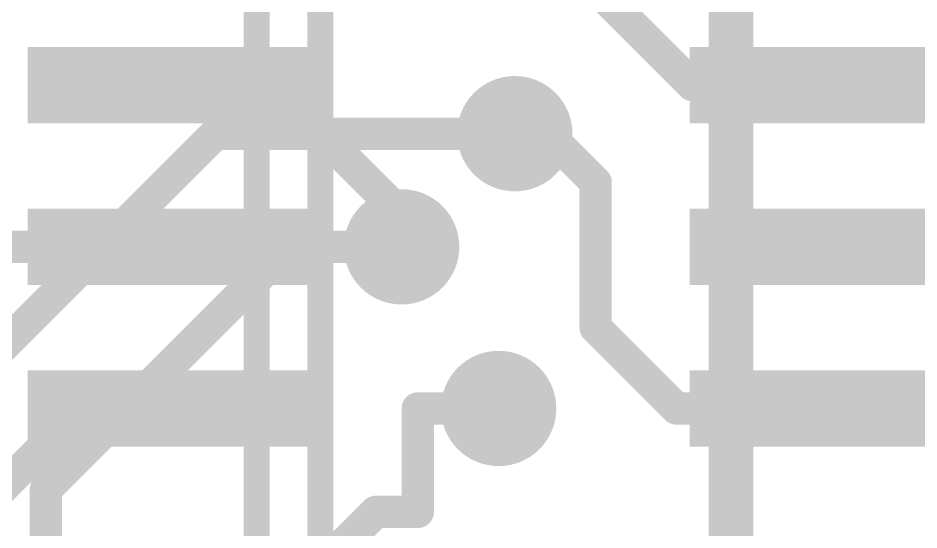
# Model space of a CAD drawing. Extents: x -17.3 to 47, y -18 to 22.9.
# Drawn here: x 16.29 to 23.37, y 0.7 to 4.72 of the extents above; entities that cross this region are included whole.
import ezdxf

# ---------------------------------------------------------------- set-up
doc = ezdxf.new("R2010")
doc.units = 0
for name, color, linetype in [('1', 12, 'CONTINUOUS'), ('16', 5, 'CONTINUOUS'), ('18', 110, 'CONTINUOUS'), ('51', 253, 'CONTINUOUS')]:
    doc.layers.add(name, color=color, linetype=linetype)

# ---------------------------------------------------------------- blocks, each defined once
blk = doc.blocks.new('RECT')
blk.add_solid([(-0.5, -0.5), (0.5, -0.5), (-0.5, 0.5), (0.5, 0.5)])
blk = doc.blocks.new('ROUNDV')
at = {"const_width": 0.5}
blk.add_lwpolyline([(0, -0.25, 1), (0, 0.25, 1), (0, -0.25)], format="xyb", dxfattribs=at)

msp = doc.modelspace()

# ---------------------------------------------------------------- linework, layer by layer
at = {"layer": '1', "const_width": 0.254}
for points in [[(21.59, 4.191), (20.193, 5.588)], [(17.466, 4.191), (18.288, 4.191)], [(19.304, 3.175), (18.288, 4.191)], [(21.59, 4.191), (22.666, 4.191)], [(20.447, 3.81), (20.193, 3.81)], [(20.828, 3.429), (20.447, 3.81)], [(20.828, 3.429), (20.828, 2.286)], [(19.304, 3.175), (19.304, 2.921)], [(17.466, 2.921), (15.748, 2.921)], [(23.749, 2.921), (22.666, 2.921)], [(20.828, 2.286), (21.463, 1.651)], [(16.7924, 1.651), (16.009, 0.8676)], [(17.466, 1.651), (16.7924, 1.651)], [(19.431, 1.651), (20.066, 1.651)], [(19.431, 0.8382), (19.431, 1.651)], [(21.463, 1.651), (22.666, 1.651)], [(18.6436, 0.381), (19.1008, 0.8382)], [(19.1008, 0.8382), (19.431, 0.8382)]]:
    msp.add_lwpolyline(points, dxfattribs=at)
at = {"layer": '1', "const_width": 0.127}
for points in [[(17.466, 4.2545, 1), (17.466, 4.1275)], [(18.3329, 4.2359, 1), (18.2431, 4.1461)], [(18.288, 4.1275, 1), (18.288, 4.2545)], [(21.59, 4.2545, 1), (21.59, 4.1275)], [(22.666, 4.1275, 1), (22.666, 4.2545)], [(21.5451, 4.1461, 1), (21.6349, 4.2359)], [(20.193, 3.8735, 1), (20.193, 3.7465)], [(20.4919, 3.8549, 1), (20.4021, 3.7651)], [(20.447, 3.7465, 1), (20.447, 3.8735)], [(20.8915, 3.429, 1), (20.7645, 3.429)], [(20.7831, 3.3841, 1), (20.8729, 3.4739)], [(19.3675, 3.175, 1), (19.2405, 3.175)], [(19.2591, 3.1301, 1), (19.3489, 3.2199)], [(17.466, 2.8575, 1), (17.466, 2.9845)], [(22.666, 2.9845, 1), (22.666, 2.8575)], [(19.2405, 2.921, 1), (19.3675, 2.921)], [(20.8729, 2.3309, 1), (20.7831, 2.2411)], [(20.7645, 2.286, 1), (20.8915, 2.286)], [(16.7924, 1.7145, 1), (16.7924, 1.5875)], [(16.8373, 1.6061, 1), (16.7475, 1.6959)], [(17.466, 1.5875, 1), (17.466, 1.7145)], [(19.431, 1.7145, 1), (19.431, 1.5875)], [(19.4945, 1.651, 1), (19.3675, 1.651)], [(20.066, 1.5875, 1), (20.066, 1.7145)], [(21.463, 1.7145, 1), (21.463, 1.5875)], [(22.666, 1.5875, 1), (22.666, 1.7145)], [(21.4181, 1.6061, 1), (21.5079, 1.6959)], [(19.1008, 0.9017, 1), (19.1008, 0.7747)], [(19.1457, 0.7933, 1), (19.0559, 0.8831)], [(19.431, 0.7747, 1), (19.431, 0.9017)], [(19.3675, 0.8382, 1), (19.4945, 0.8382)]]:
    msp.add_lwpolyline(points, format="xyb", dxfattribs=at)
at = {"layer": '16', "const_width": 0.254}
for points in [[(21.844, -1.778), (21.844, 6.096)], [(17.8435, 3.81), (15.6845, 1.651)], [(17.8435, 3.81), (20.193, 3.81)], [(18.415, 2.921), (16.51, 1.016)], [(18.415, 2.921), (19.304, 2.921)], [(16.51, 1.016), (16.51, -3.556)]]:
    msp.add_lwpolyline(points, dxfattribs=at)
at = {"layer": '16', "const_width": 0.127}
for points in [[(17.8435, 3.8735, 1), (17.8435, 3.7465)], [(17.8884, 3.7651, 1), (17.7986, 3.8549)], [(20.193, 3.7465, 1), (20.193, 3.8735)], [(18.415, 2.9845, 1), (18.415, 2.8575)], [(18.4599, 2.8761, 1), (18.3701, 2.9659)], [(19.304, 2.8575, 1), (19.304, 2.9845)], [(16.5735, 1.016, 1), (16.4465, 1.016)], [(16.4651, 1.0609, 1), (16.5549, 0.9711)]]:
    msp.add_lwpolyline(points, format="xyb", dxfattribs=at)
at = {"layer": '51', "const_width": 0.2032}
for points in [[(18.166, -0.114), (18.166, 9.766)], [(18.666, -0.114), (18.666, 9.766)], [(21.966, 9.766), (21.966, -0.114)]]:
    msp.add_lwpolyline(points, dxfattribs=at)

# ---------------------------------------------------------------- block references
at = {"layer": '1', "xscale": 0.6, "yscale": 2.2, "rotation": 270}
for p in [(17.466, 4.191), (22.666, 4.191), (17.466, 2.921), (22.666, 2.921), (17.466, 1.651), (22.666, 1.651)]:
    msp.add_blockref('RECT', p, dxfattribs=at)
at = {"layer": '18', "xscale": 0.9064, "yscale": 0.9064}
for p in [(20.193, 3.81), (20.193, 3.81), (19.304, 2.921), (19.304, 2.921), (20.066, 1.651), (20.066, 1.651)]:
    msp.add_blockref('ROUNDV', p, dxfattribs=at)
at = {"layer": '51', "xscale": 0.49, "yscale": 1.1, "rotation": 270}
for p in [(17.516, 4.191), (22.616, 4.191), (17.516, 2.921), (22.616, 2.921), (17.516, 1.651), (22.616, 1.651)]:
    msp.add_blockref('RECT', p, dxfattribs=at)

doc.saveas('drawing.dxf')
